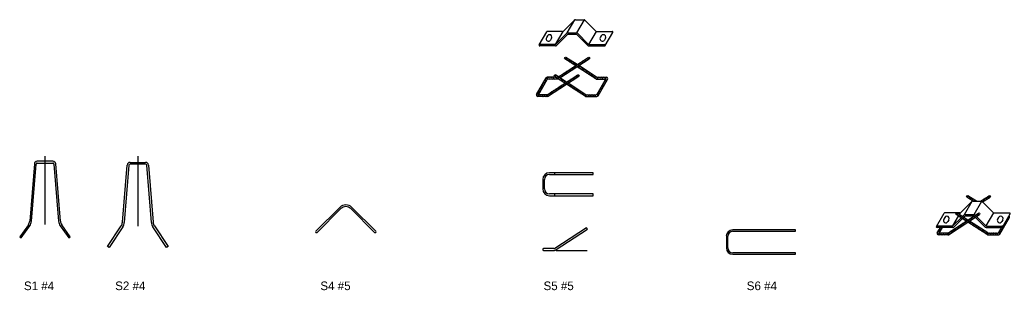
# Model space of a CAD drawing. Extents: x 3585.5 to 3652.2, y 426 to 441.2.
# Drawn here: x 3585.53 to 3614.16, y 433.39 to 441.23 of the extents above; entities that cross this region are included whole.
import ezdxf

# ---------------------------------------------------------------- set-up
doc = ezdxf.new("R2010")
doc.units = 0
for name, color, linetype in [('str_Center-Line-A', 7, 'Continuous'), ('str_Dimensions-A', 7, 'Continuous'), ('str_Misc-Steel-A', 7, 'Continuous'), ('str_Reinforcement-A', 7, 'Continuous'), ('str_Reinforcement-B', 7, 'Continuous'), ('str_Reinforcement-C', 7, 'Continuous'), ('str_Reinforcement-D', 7, 'Continuous'), ('str_Reinforcement-H', 7, 'Continuous'), ('tcd_NO-PLOT', 7, 'Continuous')]:
    doc.layers.add(name, color=color, linetype=linetype)

msp = doc.modelspace()

# ---------------------------------------------------------------- linework, layer by layer
at = {"layer": 'str_Center-Line-A'}
for p, q in [((3586.253, 437.277), (3586.253, 435.299)), ((3588.943, 437.277), (3588.943, 435.247))]:
    msp.add_line(p, q, dxfattribs=at)
at = {"layer": 'str_Dimensions-A'}
msp.add_line((3601.04, 434.546), (3601.93, 434.546), dxfattribs=at)
at = {"layer": 'str_Misc-Steel-A'}
for p, q in [((3601.251, 440.901), (3601.566, 441.216)), ((3601.36, 440.845), (3601.579, 441.225)), ((3601.595, 441.228), (3601.842, 441.228)), ((3601.638, 440.845), (3601.857, 441.225)), ((3602.186, 440.901), (3601.87, 441.216)), ((3600.544, 440.499), (3600.763, 440.879)), ((3600.786, 440.761), (3600.756, 440.709)), ((3601.223, 440.889), (3600.781, 440.889)), ((3600.907, 440.691), (3600.877, 440.639)), ((3601.019, 440.512), (3601.238, 440.892)), ((3601.032, 440.521), (3601.347, 440.836)), ((3601.048, 440.481), (3601.363, 440.796)), ((3601.375, 440.848), (3601.623, 440.848)), ((3601.392, 440.808), (3601.606, 440.808)), ((3601.95, 440.481), (3601.634, 440.796)), ((3601.966, 440.521), (3601.651, 440.836)), ((3601.979, 440.512), (3602.199, 440.892)), ((3602.214, 440.889), (3602.656, 440.889)), ((3602.342, 440.761), (3602.312, 440.709)), ((3602.463, 440.691), (3602.433, 440.639)), ((3602.454, 440.48), (3602.673, 440.859)), ((3601.003, 440.509), (3600.561, 440.509)), ((3601.02, 440.469), (3600.561, 440.469)), ((3601.978, 440.469), (3602.437, 440.469)), ((3601.994, 440.509), (3602.437, 440.509)), ((3612.738, 435.643), (3613.053, 435.958)), ((3612.846, 435.587), (3613.066, 435.967)), ((3613.081, 435.97), (3613.328, 435.97)), ((3613.124, 435.587), (3613.344, 435.967)), ((3613.672, 435.643), (3613.357, 435.958)), ((3612.03, 435.242), (3612.249, 435.621)), ((3612.272, 435.503), (3612.242, 435.451)), ((3612.709, 435.631), (3612.267, 435.631)), ((3612.505, 435.254), (3612.67, 435.539)), ((3612.518, 435.263), (3612.746, 435.491)), ((3612.695, 435.583), (3612.725, 435.634)), ((3612.782, 435.527), (3612.833, 435.578)), ((3612.817, 435.505), (3612.85, 435.538)), ((3612.861, 435.59), (3613.109, 435.59)), ((3612.878, 435.55), (3613.092, 435.55)), ((3613.153, 435.563), (3613.137, 435.578)), ((3613.436, 435.223), (3613.153, 435.506)), ((3613.452, 435.263), (3613.189, 435.526)), ((3613.465, 435.254), (3613.685, 435.634)), ((3613.7, 435.631), (3614.143, 435.631)), ((3613.828, 435.503), (3613.798, 435.451)), ((3613.941, 435.222), (3614.159, 435.601)), ((3612.49, 435.251), (3612.047, 435.251)), ((3612.506, 435.211), (3612.047, 435.211)), ((3612.393, 435.433), (3612.363, 435.382)), ((3612.535, 435.223), (3612.781, 435.469)), ((3613.464, 435.211), (3613.923, 435.211)), ((3613.481, 435.251), (3613.923, 435.251)), ((3613.949, 435.433), (3613.919, 435.382))]:
    msp.add_line(p, q, dxfattribs=at)
for centre, radius, start, end in [((3601.595, 441.188), 0.0399, 90, 135), ((3601.595, 441.188), 0.0399, 90, 135), ((3601.842, 441.188), 0.0399, 45, 90), ((3601.842, 441.188), 0.0399, 45, 90), ((3600.816, 440.674), 0.0698, 150, 330), ((3600.781, 440.869), 0.02, 90, 151.3259), ((3600.846, 440.726), 0.0698, 330, 150), ((3601.223, 440.929), 0.0399, 270, 315), ((3601.223, 440.929), 0.0399, 270, 315), ((3601.375, 440.808), 0.0399, 90, 135), ((3601.392, 440.768), 0.0399, 90, 135), ((3601.606, 440.768), 0.0399, 45, 90), ((3601.623, 440.808), 0.0399, 45, 90), ((3602.214, 440.929), 0.0399, 225, 270), ((3602.214, 440.929), 0.0399, 225, 270), ((3602.372, 440.674), 0.0698, 150, 330), ((3602.402, 440.726), 0.0698, 330, 150), ((3602.656, 440.869), 0.02, 327.8722, 90), ((3600.561, 440.489), 0.02, 90, 270), ((3601.003, 440.549), 0.0399, 270, 315), ((3601.02, 440.509), 0.0399, 270, 315), ((3601.978, 440.509), 0.0399, 225, 270), ((3601.994, 440.549), 0.0399, 225, 270), ((3602.437, 440.489), 0.02, 270, 90), ((3613.081, 435.93), 0.0399, 90, 135), ((3613.081, 435.93), 0.0399, 90, 135), ((3613.328, 435.93), 0.0399, 45, 90), ((3613.328, 435.93), 0.0399, 45, 90), ((3612.267, 435.611), 0.02, 90, 151.3259), ((3612.332, 435.468), 0.0698, 330, 150), ((3612.709, 435.671), 0.0399, 270, 315), ((3612.709, 435.671), 0.0399, 270, 315), ((3612.861, 435.55), 0.0399, 90, 135), ((3612.878, 435.51), 0.0399, 90, 135), ((3613.092, 435.51), 0.0399, 51.0055, 90), ((3613.109, 435.55), 0.0399, 45, 90), ((3613.7, 435.671), 0.0399, 225, 270), ((3613.7, 435.671), 0.0399, 225, 270), ((3613.889, 435.468), 0.0698, 330, 150), ((3614.143, 435.611), 0.02, 327.8722, 90), ((3612.047, 435.231), 0.02, 90, 270), ((3612.302, 435.416), 0.0698, 150, 330), ((3612.49, 435.291), 0.0399, 270, 315), ((3612.506, 435.251), 0.0399, 270, 315), ((3613.464, 435.251), 0.0399, 225, 270), ((3613.481, 435.291), 0.0399, 225, 270), ((3613.859, 435.416), 0.0698, 150, 330), ((3613.923, 435.231), 0.02, 270, 90)]:
    msp.add_arc(centre, radius, start, end, dxfattribs=at)
at = {"layer": 'str_Reinforcement-A'}
for p, q in [((3585.953, 437.052), (3585.818, 435.395)), ((3585.87, 435.391), (3586.005, 437.048)), ((3586.486, 437.128), (3586.036, 437.128)), ((3586.036, 437.076), (3586.486, 437.076)), ((3586.517, 437.048), (3586.652, 435.391)), ((3586.704, 435.395), (3586.569, 437.052)), ((3585.779, 435.289), (3585.532, 434.941)), ((3585.574, 434.911), (3585.822, 435.259)), ((3586.701, 435.259), (3586.948, 434.911)), ((3586.99, 434.941), (3586.743, 435.289)), ((3585.532, 434.941), (3585.574, 434.911)), ((3586.948, 434.911), (3586.99, 434.941))]:
    msp.add_line(p, q, dxfattribs=at)
for centre, radius, start, end in [((3586.036, 437.045), 0.0833, 90, 175.3466), ((3586.036, 437.045), 0.0312, 90, 175.3466), ((3586.486, 437.045), 0.0833, 4.6534, 90), ((3586.486, 437.045), 0.0312, 4.6534, 90), ((3585.613, 435.41), 0.205, 324.0016, 355.977), ((3585.613, 435.41), 0.257, 324.0662, 355.9096), ((3586.909, 435.41), 0.257, 184.0904, 215.9338), ((3586.909, 435.41), 0.205, 184.023, 215.9984)]:
    msp.add_arc(centre, radius, start, end, dxfattribs=at)
at = {"layer": 'str_Reinforcement-B'}
for p, q in [((3594.092, 435.103), (3594.78, 435.792)), ((3595.134, 435.792), (3595.823, 435.103)), ((3594.817, 435.755), (3594.128, 435.066)), ((3595.786, 435.066), (3595.097, 435.755))]:
    msp.add_line(p, q, dxfattribs=at)
for centre, radius, start, end in [((3594.957, 435.615), 0.25, 45, 135), ((3594.957, 435.615), 0.198, 45, 135), ((3594.11, 435.085), 0.026, 135, 315), ((3595.804, 435.085), 0.026, 225, 45)]:
    msp.add_arc(centre, radius, start, end, dxfattribs=at)
at = {"layer": 'str_Reinforcement-C'}
for p, q in [((3588.5, 435.359), (3588.635, 437.018)), ((3588.687, 437.014), (3588.552, 435.355)), ((3588.718, 437.095), (3589.169, 437.095)), ((3589.169, 437.043), (3588.718, 437.043)), ((3589.335, 435.355), (3589.2, 437.014)), ((3589.252, 437.018), (3589.387, 435.359)), ((3588.068, 434.658), (3588.465, 435.257)), ((3588.508, 435.228), (3588.112, 434.629)), ((3589.775, 434.629), (3589.379, 435.228)), ((3589.422, 435.257), (3589.818, 434.658)), ((3588.112, 434.629), (3588.068, 434.658)), ((3589.818, 434.658), (3589.775, 434.629))]:
    msp.add_line(p, q, dxfattribs=at)
for centre, radius, start, end in [((3588.718, 437.012), 0.0833, 90, 175.3466), ((3588.718, 437.012), 0.0313, 90, 175.3466), ((3589.169, 437.012), 0.0833, 4.6534, 90), ((3589.169, 437.012), 0.0312, 4.6534, 90), ((3588.288, 435.375), 0.212, 326.2743, 355.7189), ((3588.288, 435.375), 0.265, 326.3234, 355.6803), ((3589.599, 435.375), 0.265, 184.3197, 213.7257), ((3589.599, 435.375), 0.212, 184.2811, 213.7257)]:
    msp.add_arc(centre, radius, start, end, dxfattribs=at)
at = {"layer": 'str_Reinforcement-D'}
for p, q in [((3601.1, 439.575), (3601.966, 440.137)), ((3601.146, 439.545), (3601.993, 440.095)), ((3601.597, 439.898), (3601.292, 440.095)), ((3601.642, 439.927), (3601.32, 440.137)), ((3602.185, 439.515), (3601.642, 439.868)), ((3602.203, 439.563), (3601.688, 439.898)), ((3600.469, 439.064), (3600.745, 439.541)), ((3600.522, 439.056), (3600.779, 439.501)), ((3600.774, 439.056), (3601.66, 439.632)), ((3601.03, 439.561), (3600.779, 439.561)), ((3600.788, 439.006), (3601.688, 439.59)), ((3601.082, 439.511), (3600.796, 439.511)), ((3601.291, 439.392), (3600.988, 439.588)), ((3601.336, 439.422), (3601.016, 439.63)), ((3602.198, 439.511), (3602.437, 439.511)), ((3602.21, 439.561), (3602.488, 439.561)), ((3602.219, 439.074), (3602.454, 439.481)), ((3602.247, 439.024), (3602.523, 439.501)), ((3601.877, 439.011), (3601.336, 439.362)), ((3601.897, 439.057), (3601.382, 439.392)), ((3600.782, 439.004), (3600.504, 439.004)), ((3600.767, 439.054), (3600.532, 439.054)), ((3601.899, 439.004), (3602.213, 439.004)), ((3601.908, 439.054), (3602.184, 439.054)), ((3602.105, 436.796), (3600.845, 436.796)), ((3600.845, 436.744), (3602.105, 436.744)), ((3601.001, 436.744), (3601.001, 436.796)), ((3602.105, 436.744), (3602.105, 436.796)), ((3600.647, 436.598), (3600.647, 436.327)), ((3600.699, 436.327), (3600.699, 436.598)), ((3602.105, 436.182), (3600.845, 436.182)), ((3600.845, 436.129), (3602.105, 436.129)), ((3601.001, 436.129), (3601.001, 436.182)), ((3602.105, 436.129), (3602.105, 436.182)), ((3601.912, 435.2), (3600.996, 434.605)), ((3601.94, 435.156), (3601.912, 435.2)), ((3601.012, 434.553), (3601.94, 435.156)), ((3600.973, 434.598), (3600.673, 434.598)), ((3600.673, 434.546), (3600.989, 434.546))]:
    msp.add_line(p, q, dxfattribs=at)
for centre in [(3601.306, 440.116), (3601.979, 440.116), (3601.002, 439.609), (3601.674, 439.611)]:
    msp.add_circle(centre, 0.0249, dxfattribs=at)
for centre, radius, start, end in [((3601.356, 440.084), 0.0249, 237, 57), ((3601.398, 440.057), 0.0249, 237, 57), ((3601.863, 440.04), 0.025, 123, 307.9842), ((3601.904, 440.068), 0.025, 123, 307.9842), ((3601.946, 440.095), 0.025, 123, 307.9842), ((3601.443, 439.768), 0.025, 123, 307.9842), ((3601.439, 440.029), 0.0249, 237, 57), ((3601.485, 439.795), 0.025, 123, 307.9842), ((3601.481, 440.002), 0.0249, 237, 57), ((3601.527, 439.823), 0.025, 123, 307.9842), ((3601.523, 439.975), 0.0249, 237, 57), ((3601.569, 439.85), 0.025, 123, 307.9842), ((3601.565, 439.948), 0.0249, 237, 57), ((3601.611, 439.877), 0.025, 123, 307.9842), ((3601.607, 439.921), 0.0249, 237, 246.8353), ((3601.607, 439.921), 0.0249, 359.1647, 57), ((3601.653, 439.904), 0.025, 123, 307.9842), ((3601.649, 439.894), 0.0249, 259.8627, 346.1373), ((3601.695, 439.932), 0.025, 123, 307.9842), ((3601.69, 439.866), 0.0249, 237, 57), ((3601.737, 439.959), 0.025, 123, 307.9842), ((3601.732, 439.839), 0.0249, 237, 57), ((3601.779, 439.986), 0.025, 123, 307.9842), ((3601.774, 439.812), 0.0249, 237, 57), ((3601.821, 440.013), 0.025, 123, 307.9842), ((3601.816, 439.785), 0.0249, 237, 57), ((3601.858, 439.758), 0.0249, 237, 57), ((3600.725, 439.458), 0.0249, 330, 150), ((3600.75, 439.501), 0.0249, 330, 150), ((3600.779, 439.521), 0.0399, 90, 150), ((3600.796, 439.492), 0.0198, 90, 150), ((3600.789, 439.536), 0.0249, 270, 90), ((3600.839, 439.536), 0.0249, 270, 90), ((3600.889, 439.536), 0.0249, 270, 90), ((3600.939, 439.536), 0.0249, 270, 90), ((3600.989, 439.536), 0.0249, 270, 90), ((3601.052, 439.577), 0.0249, 237, 57), ((3601.039, 439.536), 0.0249, 270, 6.6338), ((3601.094, 439.549), 0.0249, 237, 57), ((3601.082, 439.551), 0.0399, 270, 296.9483), ((3601.136, 439.522), 0.0249, 237, 57), ((3601.15, 439.578), 0.025, 123, 307.9842), ((3601.177, 439.495), 0.0249, 237, 57), ((3601.192, 439.605), 0.025, 123, 307.9842), ((3601.219, 439.468), 0.0249, 237, 57), ((3601.234, 439.632), 0.025, 123, 307.9842), ((3601.276, 439.659), 0.025, 123, 307.9842), ((3601.318, 439.687), 0.025, 123, 307.9842), ((3601.36, 439.714), 0.025, 123, 307.9842), ((3601.401, 439.741), 0.025, 123, 307.9842), ((3601.473, 439.481), 0.025, 123, 307.9842), ((3601.515, 439.508), 0.025, 123, 307.9842), ((3601.557, 439.535), 0.025, 123, 307.9842), ((3601.599, 439.562), 0.025, 123, 307.9842), ((3601.641, 439.59), 0.025, 123, 307.9842), ((3601.9, 439.731), 0.0249, 237, 57), ((3601.941, 439.703), 0.0249, 237, 57), ((3601.983, 439.676), 0.0249, 237, 57), ((3602.025, 439.649), 0.0249, 237, 57), ((3602.067, 439.622), 0.0249, 237, 57), ((3602.109, 439.595), 0.0249, 237, 57), ((3602.151, 439.567), 0.0249, 237, 57), ((3602.198, 439.535), 0.0239, 237, 270), ((3602.21, 439.573), 0.012, 237, 270), ((3602.21, 439.536), 0.0249, 270, 90), ((3602.256, 439.536), 0.0249, 270, 90), ((3602.306, 439.536), 0.0249, 270, 90), ((3602.356, 439.536), 0.0249, 270, 90), ((3602.406, 439.536), 0.0249, 270, 90), ((3602.437, 439.491), 0.0199, 330, 90), ((3602.475, 439.469), 0.0249, 330, 150), ((3602.488, 439.521), 0.0399, 330, 90), ((3600.562, 439.175), 0.0249, 330, 150), ((3600.587, 439.218), 0.0249, 330, 150), ((3600.612, 439.261), 0.0249, 330, 150), ((3600.636, 439.304), 0.0249, 330, 150), ((3600.661, 439.347), 0.0249, 330, 150), ((3600.686, 439.391), 0.0249, 330, 150), ((3600.711, 439.434), 0.0249, 330, 150), ((3601.012, 439.181), 0.025, 123, 307.9842), ((3601.054, 439.209), 0.025, 123, 307.9842), ((3601.096, 439.236), 0.025, 123, 307.9842), ((3601.138, 439.263), 0.025, 123, 307.9842), ((3601.18, 439.29), 0.025, 123, 307.9842), ((3601.222, 439.317), 0.025, 123, 307.9842), ((3601.264, 439.345), 0.025, 123, 307.9842), ((3601.261, 439.441), 0.0249, 237, 57), ((3601.306, 439.372), 0.025, 123, 307.9842), ((3601.303, 439.414), 0.0249, 237, 240.5363), ((3601.303, 439.414), 0.0249, 5.4637, 57), ((3601.348, 439.399), 0.025, 123, 307.9842), ((3601.345, 439.386), 0.0249, 252.4363, 353.5637), ((3601.39, 439.426), 0.025, 123, 307.9842), ((3601.387, 439.359), 0.0249, 237, 57), ((3601.432, 439.454), 0.025, 123, 307.9842), ((3601.428, 439.332), 0.0249, 237, 57), ((3601.47, 439.305), 0.0249, 237, 57), ((3601.512, 439.278), 0.0249, 237, 57), ((3601.554, 439.251), 0.0249, 237, 57), ((3601.596, 439.223), 0.0249, 237, 57), ((3601.638, 439.196), 0.0249, 237, 57), ((3602.309, 439.181), 0.0249, 330, 150), ((3602.334, 439.224), 0.0249, 330, 150), ((3602.359, 439.268), 0.0249, 330, 150), ((3602.384, 439.311), 0.0249, 330, 150), ((3602.409, 439.354), 0.0249, 330, 150), ((3602.434, 439.397), 0.0249, 330, 150), ((3602.459, 439.44), 0.0249, 330, 150), ((3600.504, 439.044), 0.0399, 150, 270), ((3600.504, 439.075), 0.0249, 330, 150), ((3600.521, 439.105), 0.0249, 330, 150), ((3600.537, 439.131), 0.0249, 330, 150), ((3600.532, 439.094), 0.0399, 250.1768, 270), ((3600.532, 439.029), 0.0249, 270, 90), ((3600.581, 439.029), 0.0249, 270, 90), ((3600.631, 439.029), 0.0249, 270, 90), ((3600.681, 439.029), 0.0249, 270, 90), ((3600.731, 439.029), 0.0249, 270, 90), ((3600.752, 439.029), 0.0249, 270, 90), ((3600.767, 439.066), 0.012, 270, 303), ((3600.8, 439.043), 0.025, 123, 307.9842), ((3600.782, 439.016), 0.012, 270, 303), ((3600.845, 439.073), 0.025, 123, 307.9842), ((3600.887, 439.1), 0.025, 123, 307.9842), ((3600.929, 439.127), 0.025, 123, 307.9842), ((3600.97, 439.154), 0.025, 123, 307.9842), ((3601.679, 439.169), 0.0249, 237, 57), ((3601.721, 439.142), 0.0249, 237, 57), ((3601.763, 439.115), 0.0249, 237, 57), ((3601.805, 439.088), 0.0249, 237, 57), ((3601.847, 439.06), 0.0249, 237, 57), ((3601.899, 439.044), 0.0399, 237, 270), ((3601.908, 439.074), 0.0198, 237, 270), ((3601.952, 439.029), 0.0249, 270, 90), ((3602.002, 439.029), 0.0249, 270, 90), ((3602.052, 439.029), 0.0249, 270, 90), ((3602.102, 439.029), 0.0249, 270, 90), ((3602.152, 439.029), 0.0249, 270, 90), ((3602.184, 439.094), 0.0399, 270, 330), ((3602.213, 439.044), 0.0399, 270, 330), ((3602.24, 439.062), 0.0249, 330, 150), ((3602.254, 439.085), 0.0249, 330, 150), ((3602.284, 439.138), 0.0249, 330, 150), ((3600.845, 436.598), 0.198, 90, 180), ((3600.845, 436.598), 0.146, 90, 180), ((3600.845, 436.327), 0.198, 180, 270), ((3600.845, 436.327), 0.146, 180, 270), ((3600.673, 434.572), 0.026, 90, 270), ((3600.973, 434.64), 0.0417, 270, 303), ((3600.989, 434.588), 0.0417, 270, 303)]:
    msp.add_arc(centre, radius, start, end, dxfattribs=at)
for centre, major_axis, ratio, start_param, end_param in [((3600.773, 439.532), (-0.0136, 0.0236), 0.221569, 3.141593, 6.283185), ((3601.086, 439.538), (-0.0073, 0.0245), 0.326569, 3.141593, 3.703032), ((3602.488, 439.521), (-0.0346, -0.0199), 0.430894, 3.141593, 6.283185), ((3600.495, 439.04), (-0.0263, -0.0157), 0.20663, 3.141593, 6.283185), ((3601.895, 439.03), (-0.0073, -0.0245), 0.512717, 0, 3.141593), ((3602.218, 439.035), (-0.0144, 0.0249), 0.622449, 3.141593, 6.283185)]:
    msp.add_ellipse(centre, major_axis=major_axis, ratio=ratio, start_param=start_param, end_param=end_param, dxfattribs=at)
at = {"layer": 'str_Reinforcement-H'}
for p, q in [((3613.093, 435.97), (3612.909, 436.089)), ((3613.184, 435.97), (3612.936, 436.131)), ((3613.305, 435.97), (3613.552, 436.13)), ((3613.365, 435.949), (3613.58, 436.089)), ((3612.36, 435.049), (3613.247, 435.625)), ((3612.375, 434.999), (3613.274, 435.583)), ((3612.893, 435.395), (3612.605, 435.582)), ((3612.939, 435.425), (3612.633, 435.624)), ((3613.864, 435.018), (3614.14, 435.495)), ((3612.056, 435.057), (3612.145, 435.211)), ((3612.108, 435.049), (3612.202, 435.211)), ((3613.494, 435.005), (3612.939, 435.365)), ((3613.514, 435.051), (3612.985, 435.395)), ((3613.836, 435.068), (3613.918, 435.211)), ((3605.957, 434.953), (3605.957, 434.619)), ((3605.998, 434.619), (3605.998, 434.953)), ((3607.957, 435.14), (3606.144, 435.14)), ((3606.144, 435.099), (3607.957, 435.099)), ((3607.957, 435.099), (3607.957, 435.14)), ((3612.369, 434.997), (3612.09, 434.997)), ((3612.354, 435.047), (3612.119, 435.047)), ((3613.516, 434.998), (3613.83, 434.998)), ((3613.525, 435.048), (3613.801, 435.048)), ((3607.957, 434.474), (3606.144, 434.474)), ((3606.144, 434.432), (3607.957, 434.432)), ((3607.957, 434.432), (3607.957, 434.474))]:
    msp.add_line(p, q, dxfattribs=at)
for centre in [(3612.923, 436.11), (3613.566, 436.109), (3612.619, 435.603), (3613.261, 435.604)]:
    msp.add_circle(centre, 0.0249, dxfattribs=at)
for centre, radius, start, end in [((3612.973, 436.078), 0.0249, 237, 57), ((3613.014, 436.05), 0.0249, 237, 57), ((3613.056, 436.023), 0.0249, 237, 57), ((3613.449, 436.034), 0.025, 123, 307.9842), ((3613.491, 436.061), 0.025, 123, 307.9842), ((3613.533, 436.088), 0.025, 123, 307.9842), ((3613.098, 435.996), 0.0249, 237, 57), ((3613.14, 435.969), 0.0249, 2.3306, 57), ((3613.365, 435.979), 0.025, 123, 307.9842), ((3613.407, 436.006), 0.025, 123, 307.9842), ((3612.669, 435.57), 0.0249, 237, 57), ((3612.711, 435.543), 0.0249, 237, 57), ((3612.752, 435.516), 0.0249, 237, 57), ((3612.794, 435.489), 0.0249, 237, 57), ((3612.836, 435.462), 0.0249, 237, 57), ((3613.06, 435.474), 0.025, 123, 307.9842), ((3613.102, 435.501), 0.025, 123, 307.9842), ((3613.144, 435.528), 0.025, 123, 307.9842), ((3613.186, 435.556), 0.025, 123, 307.9842), ((3613.228, 435.583), 0.025, 123, 307.9842), ((3614.092, 435.463), 0.0249, 330, 85.7938), ((3614.105, 435.515), 0.0399, 330, 54.0862), ((3612.148, 435.168), 0.0249, 330, 150), ((3612.173, 435.211), 0.0249, 330, 0.7417), ((3612.599, 435.175), 0.025, 123, 307.9842), ((3612.641, 435.202), 0.025, 123, 307.9842), ((3612.683, 435.229), 0.025, 123, 307.9842), ((3612.725, 435.256), 0.025, 123, 307.9842), ((3612.767, 435.283), 0.025, 123, 307.9842), ((3612.809, 435.311), 0.025, 123, 307.9842), ((3612.851, 435.338), 0.025, 123, 307.9842), ((3612.878, 435.435), 0.0249, 237, 57), ((3612.893, 435.365), 0.025, 123, 307.9842), ((3612.934, 435.392), 0.025, 123, 307.9842), ((3612.92, 435.407), 0.0249, 42.7618, 57), ((3612.962, 435.38), 0.0249, 237, 32.8077), ((3612.976, 435.419), 0.025, 123, 307.9842), ((3613.003, 435.353), 0.0249, 237, 57), ((3613.018, 435.447), 0.025, 123, 307.9842), ((3613.045, 435.326), 0.0249, 237, 57), ((3613.087, 435.299), 0.0249, 237, 57), ((3613.129, 435.272), 0.0249, 237, 57), ((3613.171, 435.244), 0.0249, 237, 57), ((3613.213, 435.217), 0.0249, 237, 57), ((3613.254, 435.19), 0.0249, 237, 57), ((3613.926, 435.175), 0.0249, 330, 150), ((3613.951, 435.218), 0.0249, 330, 85.7938), ((3613.976, 435.261), 0.0249, 330, 85.7938), ((3614.001, 435.305), 0.0249, 330, 85.7938), ((3614.026, 435.348), 0.0249, 330, 85.7938), ((3614.051, 435.391), 0.0249, 330, 85.7938), ((3614.076, 435.434), 0.0249, 330, 85.7938), ((3606.144, 434.953), 0.188, 90, 180), ((3606.144, 434.953), 0.146, 90, 180), ((3612.09, 435.037), 0.0399, 150, 270), ((3612.091, 435.068), 0.0249, 330, 150), ((3612.108, 435.098), 0.0249, 330, 150), ((3612.123, 435.125), 0.0249, 330, 150), ((3612.119, 435.087), 0.0399, 250.1768, 270), ((3612.119, 435.022), 0.0249, 270, 90), ((3612.168, 435.022), 0.0249, 270, 90), ((3612.218, 435.022), 0.0249, 270, 90), ((3612.268, 435.022), 0.0249, 270, 90), ((3612.317, 435.022), 0.0249, 270, 90), ((3612.339, 435.022), 0.0249, 270, 90), ((3612.354, 435.059), 0.012, 270, 303), ((3612.387, 435.036), 0.025, 123, 307.9842), ((3612.369, 435.009), 0.012, 270, 303), ((3612.431, 435.066), 0.025, 123, 307.9842), ((3612.473, 435.093), 0.025, 123, 307.9842), ((3612.515, 435.12), 0.025, 123, 307.9842), ((3612.557, 435.147), 0.025, 123, 307.9842), ((3613.296, 435.163), 0.0249, 237, 57), ((3613.338, 435.136), 0.0249, 237, 57), ((3613.38, 435.109), 0.0249, 237, 57), ((3613.422, 435.081), 0.0249, 237, 57), ((3613.464, 435.054), 0.0249, 237, 57), ((3613.516, 435.038), 0.0399, 237, 270), ((3613.525, 435.068), 0.0198, 237, 270), ((3613.569, 435.023), 0.0249, 270, 90), ((3613.619, 435.023), 0.0249, 270, 90), ((3613.669, 435.023), 0.0249, 270, 90), ((3613.719, 435.023), 0.0249, 270, 90), ((3613.768, 435.023), 0.0249, 270, 90), ((3613.801, 435.088), 0.0399, 270, 330), ((3613.83, 435.038), 0.0399, 270, 330), ((3613.857, 435.056), 0.0249, 330, 150), ((3613.871, 435.079), 0.0249, 330, 150), ((3613.901, 435.132), 0.0249, 330, 150), ((3606.144, 434.619), 0.187, 180, 270), ((3606.144, 434.619), 0.146, 180, 270)]:
    msp.add_arc(centre, radius, start, end, dxfattribs=at)
for centre, major_axis, ratio, start_param, end_param in [((3614.105, 435.515), (-0.0346, -0.0199), 0.430894, 3.141593, 3.905489), ((3612.082, 435.033), (-0.0263, -0.0157), 0.20663, 3.141593, 6.283185), ((3613.512, 435.024), (-0.0073, -0.0245), 0.512717, 0, 3.141593), ((3613.835, 435.028), (-0.0144, 0.0249), 0.622449, 3.141593, 6.283185)]:
    msp.add_ellipse(centre, major_axis=major_axis, ratio=ratio, start_param=start_param, end_param=end_param, dxfattribs=at)

# ---------------------------------------------------------------- texts
at = {"layer": 'tcd_NO-PLOT'}
for s, p in [('S1 #4', (3585.651, 433.394)), ('S2 #4', (3588.289, 433.394)), ('S4 #5', (3594.221, 433.394)), ('S5 #5', (3600.672, 433.394)), ('S6 #4', (3606.547, 433.394))]:
    msp.add_text(s, height=0.25, dxfattribs=at).set_placement(p)

doc.saveas('drawing.dxf')
